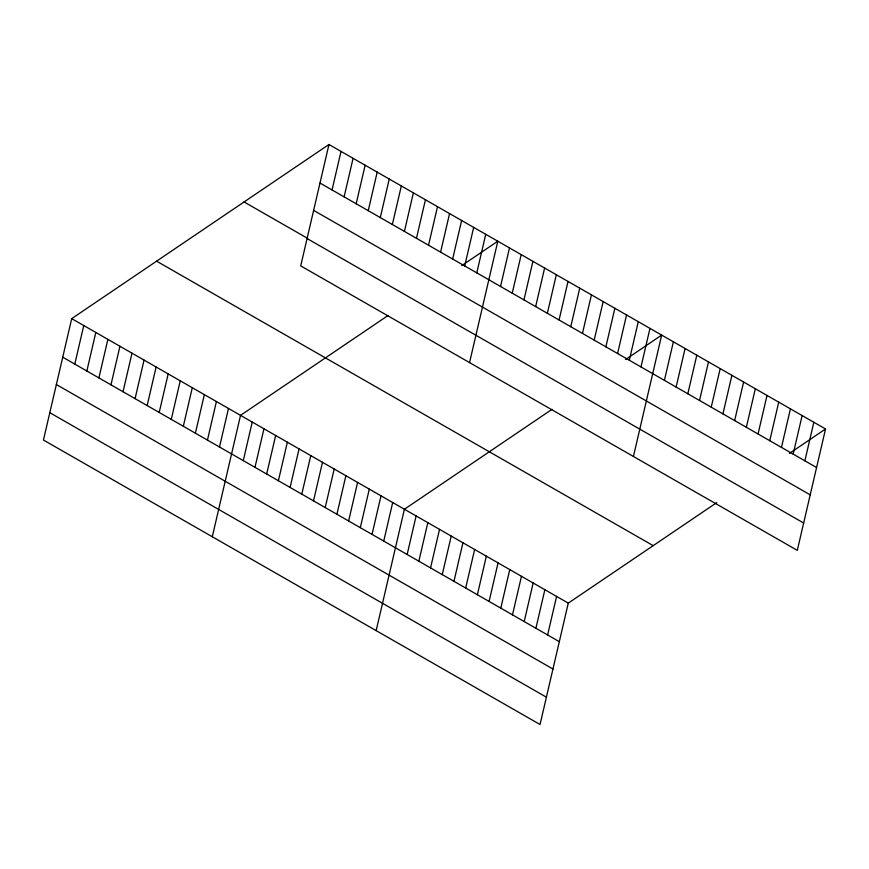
<?xml version="1.0" encoding="UTF-8"?>
<svg xmlns="http://www.w3.org/2000/svg" width="869" height="869" viewBox="0 0 869 869"><rect width="100%" height="100%" fill="white"/><g stroke="black" fill="none" stroke-linecap="round" stroke-linejoin="round"><path stroke-width="1.3" d="M328.96 144.493L300.717 265.881L797.297 550.359L825.55 428.971L328.96 144.493L71.703 318.641L43.45 440.029L540.04 724.507L568.283 603.119L716.795 502.586M74.788 364.1L83.761 325.549M86.846 371.009L95.818 332.458M98.903 377.917L107.875 339.366M110.971 384.826L119.944 346.275M123.029 391.734L132.001 353.183M135.086 398.643L144.058 360.092M147.143 405.551L156.116 367M159.212 412.46L168.173 373.909M171.269 419.369L180.241 380.818M183.326 426.277L192.299 387.726M195.384 433.186L204.356 394.635M207.452 440.094L216.414 401.543M219.509 447.003L228.482 408.452M212.286 536.76L240.539 415.36L388.052 315.501M243.277 460.624L252.238 422.073M254.975 467.326L263.948 428.775M332.056 189.953L341.028 151.402M266.685 474.029L275.658 435.478M344.113 196.861L353.086 158.31M278.384 480.742L287.357 442.191M290.094 487.444L299.066 448.893M356.171 203.77L365.143 165.219M301.793 494.146L310.765 455.595M368.239 210.678L377.2 172.127M313.503 500.859L322.475 462.308M380.296 217.587L389.269 179.036M325.212 507.561L334.185 469.01M392.353 224.495L401.326 185.944M336.911 514.263L345.884 475.712M404.411 231.404L413.383 192.853M348.621 520.976L357.593 482.414M416.468 238.312L425.441 199.761M360.32 527.679L369.292 489.128M428.536 245.221L437.509 206.67M372.03 534.381L381.002 495.83M440.594 252.129L449.566 213.578M383.74 541.083L392.701 502.532M452.651 259.038L461.624 220.487M376.158 630.633L404.411 509.245L551.934 409.386M464.709 265.947L473.681 227.396M407.148 554.498L416.121 515.947M476.777 272.855L485.749 234.304M418.847 561.2L427.82 522.649M469.553 362.601L497.807 241.213L461.721 265.632M430.557 567.913L439.529 529.362M500.533 286.466L509.506 247.915M442.256 574.615L451.228 536.064M512.243 293.179L521.215 254.617M453.966 581.318L462.938 542.767M523.953 299.881L532.914 261.33M465.675 588.031L474.637 549.48M535.652 306.583L544.624 268.032M477.374 594.733L486.347 556.182M547.361 313.285L556.334 274.734M489.084 601.435L498.056 562.884M559.06 319.998L568.033 281.447M500.783 608.148L509.755 569.586M570.77 326.701L579.742 288.15M512.493 614.85L521.465 576.299M582.469 333.403L591.441 294.852M524.203 621.552L533.164 583.001M594.179 340.116L603.151 301.565M535.901 628.254L544.874 589.703M605.889 346.818L614.861 308.267M547.611 634.967L556.584 596.416M617.587 353.52L626.56 314.969M629.297 360.233L638.27 321.682M640.996 366.935L649.969 328.384M633.425 456.486L661.678 335.086L625.593 359.516M664.416 380.35L673.377 341.789M676.115 387.053L685.087 348.502M687.824 393.755L696.797 355.204M699.523 400.457L708.496 361.906M711.233 407.17L720.205 368.619M722.932 413.872L731.904 375.321M734.642 420.574L743.614 382.023M746.352 427.287L755.324 388.736M758.05 433.989L767.023 395.438M769.76 440.692L778.733 402.141M781.459 447.405L790.432 408.854M793.169 454.107L802.141 415.556M804.879 460.809L813.84 422.258M789.465 453.39L825.55 428.971M319.998 183.044L816.578 467.522M313.633 210.374L810.212 494.852M244.07 201.956L307.659 238.388M307.083 238.54L803.662 523.019M156.594 261.167L653.184 545.645M71.703 318.641L568.283 603.119M62.731 357.192L559.31 641.67M56.366 384.532L552.956 669.011M49.815 412.699L546.395 697.177"/></g></svg>
